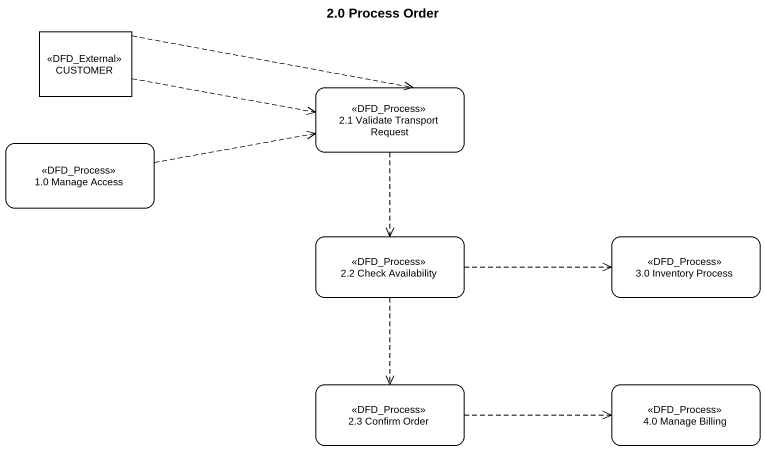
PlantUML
@startuml
title 2.0 Process Order
hide empty description
state CUSTOMER <<DFD_External>>
state "2.1 Validate Transport Request" as s2_1_Validate_Transport <<DFD_Process>>
state "1.0 Manage Access" as s1_0_Manage_Access <<DFD_Process>>
state "2.2 Check Availability" as s2_2_Check_Availability <<DFD_Process>>
state "3.0 Inventory Process" as s3_0_Inventory_Process <<DFD_Process>>
state "2.3 Confirm Order" as s2_3_Confirm_Order <<DFD_Process>>
state "4.0 Manage Billing" as s4_0_Manage_Billing <<DFD_Process>>
CUSTOMER -right[dashed]-> s2_1_Validate_Transport
CUSTOMER -right[dashed]-> s2_1_Validate_Transport
s2_1_Validate_Transport -[dashed]-> s2_2_Check_Availability
s1_0_Manage_Access -right[dashed]-> s2_1_Validate_Transport
s2_2_Check_Availability -right[dashed]-> s3_0_Inventory_Process
s2_2_Check_Availability -[dashed]-> s2_3_Confirm_Order
s2_3_Confirm_Order -right[dashed]-> s4_0_Manage_Billing
@enduml
